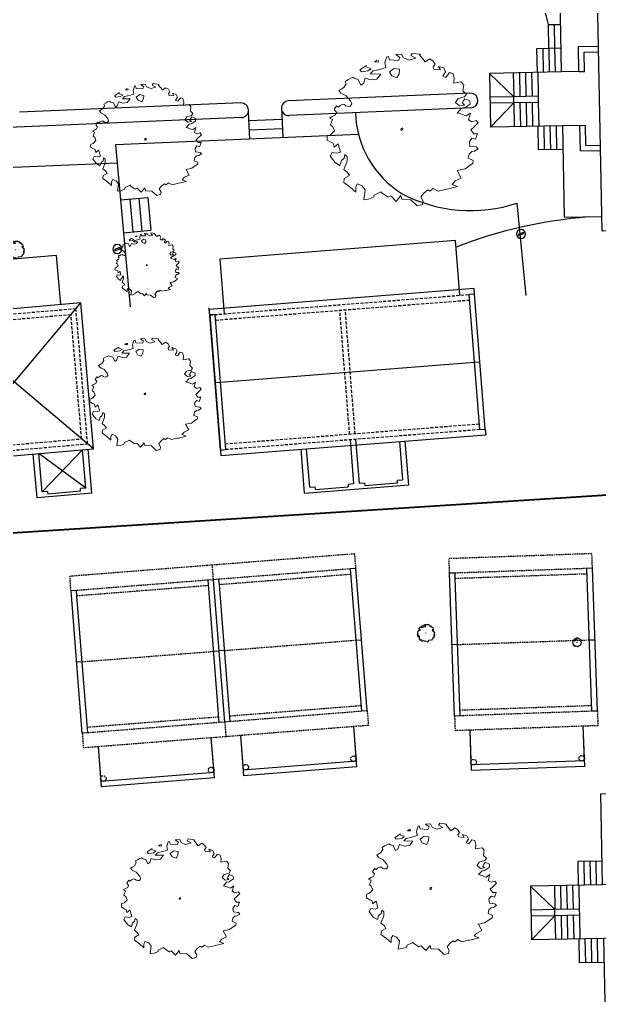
# Model space of a CAD drawing. Extents: x 2080 to 102399, y 2071 to 93424.
# Drawn here: x 87346 to 88296, y 78416 to 80015 of the extents above; entities that cross this region are included whole.
import ezdxf

# ---------------------------------------------------------------- set-up
doc = ezdxf.new("R2010")
doc.units = 0
doc.header["$LTSCALE"] = 20
doc.header["$MEASUREMENT"] = 0
doc.linetypes.add('HIDDEN', pattern=[0.375, 0.25, -0.125])
doc.linetypes.add('HIDDEN2', pattern=[0.1875, 0.125, -0.0625])
for name, color, linetype in [('COLUMN', 31, 'Continuous'), ('ELEC', 11, 'Continuous'), ('road', 2, 'Continuous'), ('Roof lilne', 31, 'Continuous'), ('wall', 13, 'Continuous')]:
    doc.layers.add(name, color=color, linetype=linetype)
for name, color, linetype, lineweight in [('fence', 13, 'FENCELINE2', 40), ('Mango tree', 96, 'Continuous', 5), ('sappotta', 114, 'Continuous', 5)]:
    doc.layers.add(name, color=color, linetype=linetype, lineweight=lineweight)
doc.linetypes.add('FENCELINE2', pattern='A,0.25,-0.1,[132,ltypeshp.shx,S=0.1,R=0,X=-0.1,Y=0],-0.1,1', length=1.45)

# ---------------------------------------------------------------- blocks, each defined once
blk = doc.blocks.new('A$C5D113755')
at = {"color": 9}
for p, q in [((-186, 66), (-186, 9)), ((0, 9), (0, 66)), ((0, 9), (-186, 9))]:
    blk.add_line(p, q, dxfattribs=at)
at = {"layer": 'COLUMN', "linetype": 'HIDDEN2'}
for centre in [(-181.5, 13.5), (-4.5, 13.5)]:
    blk.add_circle(centre, 4.5, dxfattribs=at)
at = {"layer": 'Roof lilne', "linetype": 'HIDDEN2'}
for p, q in [((24, 348), (-210, 348)), ((-210, 324), (-210, 348)), ((24, 324), (24, 348)), ((-201, 207), (15, 207)), ((-210, 90), (-210, 66)), ((24, 90), (24, 66)), ((24, 66), (-210, 66))]:
    blk.add_line(p, q, dxfattribs=at)
at = {"layer": 'Roof lilne'}
for p, q in [((-186, 66), (-186, 0)), ((0, 0), (0, 66)), ((0, 0), (-186, 0))]:
    blk.add_line(p, q, dxfattribs=at)
at = {"layer": 'wall', "color": 2}
for p, q in [((-210, 90), (-210, 324)), ((-201, 324), (-210, 324)), ((-201, 315), (-201, 324)), ((15, 90), (15, 324)), ((24, 324), (15, 324)), ((24, 90), (24, 324)), ((-201, 90), (-201, 315)), ((-201, 207), (-210, 207)), ((15, 207), (24, 207)), ((-201, 90), (-210, 90)), ((24, 90), (15, 90))]:
    blk.add_line(p, q, dxfattribs=at)
at = {"layer": 'wall', "color": 2, "linetype": 'HIDDEN2'}
for p, q in [((15, 324), (-201, 324)), ((15, 315), (-201, 315)), ((15, 99), (-201, 99)), ((15, 90), (-201, 90))]:
    blk.add_line(p, q, dxfattribs=at)
blk = doc.blocks.new('NEEM')
at = {"layer": 'sappotta', "linetype": 'Continuous'}
for p, q in [((-0.359, 1.043), (-0.396, 1.016)), ((-0.396, 1.016), (-0.345, 1.011)), ((-0.345, 1.011), (-0.34, 1.039)), ((-0.213, 1.092), (-0.242, 1.007)), ((-0.191, 1.099), (-0.213, 1.092)), ((-0.177, 1.048), (-0.191, 1.099)), ((-0.043, 1.039), (-0.177, 1.048)), ((0.003, 1.132), (-0.083, 1.127)), ((-0.083, 1.127), (-0.023, 1.083)), ((-0.023, 1.083), (-0.043, 1.039)), ((0.03, 1.077), (0.003, 1.132)), ((0.114, 1.043), (0.03, 1.077)), ((0.216, 1.072), (0.114, 1.043)), ((0.162, 1.144), (0.142, 1.112)), ((0.142, 1.112), (0.216, 1.072)), ((0.283, 1.13), (0.162, 1.144)), ((0.267, 1.123), (0.283, 1.13)), ((0.351, 1.016), (0.267, 1.123)), ((0.421, 1.063), (0.351, 1.016)), ((0.473, 1.03), (0.421, 1.063)), ((0.501, 0.982), (0.473, 1.03)), ((-0.517, 0.963), (-0.614, 0.901)), ((-0.614, 0.901), (-0.589, 0.87)), ((-0.589, 0.87), (-0.494, 0.884)), ((-0.521, 0.945), (-0.521, 0.945)), ((-0.449, 0.913), (-0.521, 0.945)), ((-0.494, 0.884), (-0.449, 0.913)), ((-0.415, 0.884), (-0.459, 0.839)), ((-0.32, 0.906), (-0.415, 0.884)), ((-0.23, 0.935), (-0.32, 0.906)), ((-0.242, 1.007), (-0.23, 0.935)), ((-0.108, 0.922), (-0.177, 0.872)), ((-0.177, 0.872), (-0.139, 0.809)), ((-0.027, 0.908), (-0.108, 0.922)), ((-0.034, 0.839), (-0.027, 0.908)), ((0.472, 0.942), (0.501, 0.982)), ((0.483, 0.908), (0.472, 0.942)), ((0.581, 0.9), (0.483, 0.908)), ((0.551, 0.95), (0.581, 0.9)), ((0.627, 0.928), (0.551, 0.95)), ((0.616, 0.806), (0.654, 0.87)), ((0.654, 0.87), (0.627, 0.928)), ((-0.783, 0.757), (-0.83, 0.729)), ((-0.83, 0.729), (-0.826, 0.714)), ((-0.749, 0.774), (-0.783, 0.757)), ((-0.717, 0.789), (-0.749, 0.774)), ((-0.689, 0.772), (-0.717, 0.789)), ((-0.638, 0.758), (-0.689, 0.772)), ((-0.598, 0.672), (-0.638, 0.758)), ((-0.533, 0.776), (-0.562, 0.699)), ((-0.452, 0.75), (-0.533, 0.776)), ((-0.459, 0.839), (-0.303, 0.837)), ((-0.361, 0.762), (-0.452, 0.75)), ((-0.303, 0.837), (-0.361, 0.762)), ((-0.139, 0.809), (-0.067, 0.78)), ((-0.067, 0.78), (-0.034, 0.839)), ((0.66, 0.788), (0.616, 0.806)), ((0.715, 0.86), (0.66, 0.788)), ((0.762, 0.844), (0.715, 0.86)), ((0.783, 0.779), (0.762, 0.844)), ((0.776, 0.704), (0.783, 0.779)), ((-0.892, 0.613), (-0.923, 0.594)), ((-0.923, 0.594), (-0.895, 0.555)), ((-0.85, 0.638), (-0.892, 0.613)), ((-0.818, 0.692), (-0.85, 0.638)), ((-0.826, 0.714), (-0.818, 0.692)), ((-0.562, 0.699), (-0.598, 0.672)), ((0.888, 0.723), (0.776, 0.704)), ((0.924, 0.679), (0.888, 0.723)), ((0.913, 0.591), (0.924, 0.679)), ((0.964, 0.541), (0.913, 0.591)), ((-0.895, 0.555), (-0.868, 0.54)), ((-0.868, 0.54), (-0.818, 0.517)), ((-0.818, 0.517), (-0.752, 0.44)), ((-0.752, 0.44), (-0.735, 0.394)), ((0.804, 0.415), (0.84, 0.475)), ((0.84, 0.475), (0.934, 0.5)), ((0.917, 0.437), (0.904, 0.404)), ((0.942, 0.471), (0.917, 0.437)), ((0.934, 0.5), (0.964, 0.541)), ((1.014, 0.439), (0.942, 0.471)), ((1.018, 0.389), (1.014, 0.439)), ((-0.96, 0.366), (-0.994, 0.31)), ((-0.994, 0.31), (-0.961, 0.275)), ((-0.935, 0.345), (-0.96, 0.366)), ((-0.908, 0.372), (-0.935, 0.345)), ((-0.87, 0.389), (-0.908, 0.372)), ((-0.846, 0.386), (-0.87, 0.389)), ((-0.821, 0.367), (-0.846, 0.386)), ((-0.788, 0.359), (-0.821, 0.367)), ((-0.757, 0.361), (-0.788, 0.359)), ((-0.735, 0.394), (-0.757, 0.361)), ((0.86, 0.367), (0.804, 0.415)), ((0.829, 0.259), (0.888, 0.326)), ((0.933, 0.378), (0.86, 0.367)), ((0.888, 0.326), (0.93, 0.332)), ((0.904, 0.404), (0.933, 0.378)), ((0.93, 0.332), (1.018, 0.389)), ((-1.023, 0.208), (-1.062, 0.182)), ((-1.062, 0.182), (-1.02, 0.162)), ((-1.02, 0.162), (-1.049, 0.084)), ((-0.978, 0.229), (-1.023, 0.208)), ((-0.961, 0.275), (-0.978, 0.229)), ((0.838, 0.262), (0.829, 0.259)), ((0.931, 0.228), (0.838, 0.262)), ((0.962, 0.217), (0.931, 0.228)), ((1.025, 0.259), (0.962, 0.217)), ((0.996, 0.16), (1.025, 0.259)), ((1.046, 0.129), (0.996, 0.16)), ((1.109, 0.149), (1.046, 0.129)), ((1.137, 0.114), (1.109, 0.149)), ((-1.049, 0.084), (-1.017, 0.059)), ((-1.017, 0.059), (-0.991, -0.002)), ((0.02, 0.041), (-0.009, 0.024)), ((-0.009, 0.024), (0, 0)), ((0, 0), (0.014, 0.011)), ((0.014, 0.011), (0.027, 0.031)), ((1.029, 0.011), (1.074, 0.049)), ((1.074, -0.047), (1.029, 0.011)), ((1.074, 0.049), (1.137, 0.114)), ((-1.097, -0.077), (-1.098, -0.14)), ((-1.098, -0.14), (-1.044, -0.173)), ((-1.048, -0.062), (-1.097, -0.077)), ((-0.991, -0.002), (-1.048, -0.062)), ((1.007, -0.166), (1.046, -0.114)), ((1.046, -0.114), (1.1, -0.129)), ((1.129, -0.047), (1.074, -0.047)), ((1.1, -0.129), (1.129, -0.047)), ((-1.044, -0.173), (-1.007, -0.185)), ((-1.007, -0.185), (-0.992, -0.244)), ((-0.992, -0.244), (-0.937, -0.198)), ((-0.937, -0.198), (-0.93, -0.213)), ((-0.93, -0.213), (-0.902, -0.318)), ((1.016, -0.234), (1.007, -0.166)), ((1.11, -0.243), (1.016, -0.234)), ((1.083, -0.306), (1.137, -0.273)), ((1.137, -0.273), (1.11, -0.243)), ((-1.025, -0.325), (-1.052, -0.378)), ((-1.052, -0.378), (-0.982, -0.471)), ((-0.953, -0.336), (-1.025, -0.325)), ((-0.902, -0.318), (-0.953, -0.336)), ((-0.888, -0.446), (-0.848, -0.411)), ((-0.848, -0.411), (-0.837, -0.355)), ((-0.837, -0.355), (-0.803, -0.383)), ((-0.803, -0.383), (-0.803, -0.452)), ((0.992, -0.411), (1.004, -0.349)), ((1.066, -0.443), (0.992, -0.411)), ((1.004, -0.349), (1.045, -0.311)), ((1.045, -0.311), (1.083, -0.306)), ((-0.982, -0.471), (-0.91, -0.516)), ((-0.91, -0.516), (-0.888, -0.446)), ((-0.803, -0.452), (-0.853, -0.576)), ((-0.853, -0.576), (-0.797, -0.619)), ((0.826, -0.591), (0.943, -0.565)), ((0.943, -0.565), (1.032, -0.503)), ((1.032, -0.503), (1.061, -0.484)), ((1.061, -0.484), (1.066, -0.443)), ((-0.844, -0.71), (-0.852, -0.77)), ((-0.766, -0.668), (-0.844, -0.71)), ((-0.797, -0.619), (-0.766, -0.668)), ((0.797, -0.747), (0.887, -0.704)), ((0.887, -0.704), (0.826, -0.591)), ((-0.852, -0.77), (-0.758, -0.838)), ((-0.758, -0.838), (-0.675, -0.912)), ((-0.676, -0.836), (-0.649, -0.791)), ((-0.675, -0.912), (-0.676, -0.836)), ((-0.649, -0.791), (-0.582, -0.82)), ((-0.582, -0.82), (-0.534, -0.881)), ((0.423, -0.897), (0.47, -0.86)), ((0.47, -0.86), (0.543, -0.896)), ((0.652, -0.871), (0.68, -0.867)), ((0.68, -0.867), (0.834, -0.828)), ((0.751, -0.797), (0.797, -0.747)), ((0.834, -0.828), (0.751, -0.797)), ((-0.534, -0.881), (-0.554, -1.025)), ((-0.486, -1.015), (-0.413, -0.988)), ((-0.413, -0.988), (-0.401, -0.955)), ((-0.401, -0.955), (-0.302, -0.907)), ((-0.302, -0.907), (-0.286, -0.926)), ((-0.286, -0.926), (-0.197, -0.986)), ((-0.197, -0.986), (-0.157, -0.969)), ((-0.157, -0.969), (-0.078, -1.049)), ((-0.078, -1.049), (-0.006, -0.96)), ((-0.006, -0.96), (0.006, -1.017)), ((0.287, -0.982), (0.327, -0.932)), ((0.324, -1.046), (0.287, -0.982)), ((0.327, -0.932), (0.391, -0.879)), ((0.391, -0.879), (0.423, -0.897)), ((0.543, -0.896), (0.652, -0.871)), ((-0.554, -1.025), (-0.486, -1.015)), ((0.006, -1.017), (0.139, -1.026)), ((0.139, -1.026), (0.236, -1.115)), ((0.236, -1.115), (0.314, -1.096)), ((0.314, -1.096), (0.324, -1.046))]:
    blk.add_line(p, q, dxfattribs=at)
blk = doc.blocks.new('A$C4BBE2067')
for p, q in [((9, 393), (9, 321)), ((9, 393), (99, 393)), ((18, 384), (18, 321)), ((18, 384), (27, 384)), ((18, 384), (90, 321)), ((90, 384), (18, 321)), ((27, 388.5), (27, 384)), ((27, 388.5), (81, 388.5)), ((81, 384), (81, 388.5)), ((81, 384), (90, 384)), ((90, 384), (90, 321)), ((99, 393), (99, 321))]:
    blk.add_line(p, q)
at = {"layer": 'Roof lilne'}
for p, q in [((0, 321), (0, 81)), ((240, 321), (0, 321)), ((240, 321), (0, 81)), ((0, 321), (240, 81)), ((240, 321), (240, 81)), ((0, 81), (240, 81)), ((33, 81), (33, 0)), ((207, 81), (207, 0)), ((33, 0), (207, 0))]:
    blk.add_line(p, q, dxfattribs=at)
at = {"layer": 'wall', "color": 7, "linetype": 'HIDDEN'}
for p, q in [((9, 312), (9, 90)), ((231, 312), (9, 312)), ((231, 312), (231, 90)), ((18, 303), (18, 99)), ((222, 303), (18, 303)), ((222, 303), (222, 99)), ((18, 99), (222, 99)), ((9, 90), (231, 90))]:
    blk.add_line(p, q, dxfattribs=at)
blk = doc.blocks.new('A$C3B680FE7')
for p, q in [((-303, 81), (-303, 9)), ((-303, 81), (-132, 81)), ((-132, 81), (-132, 9)), ((-294, 72), (-294, 9)), ((-294, 72), (-285, 72)), ((-285, 76.5), (-285, 72)), ((-285, 76.5), (-231, 76.5)), ((-231, 72), (-231, 76.5)), ((-231, 72), (-222, 72)), ((-222, 0), (-222, 72)), ((-213, 72), (-204, 72)), ((-213, 0), (-213, 72)), ((-204, 76.5), (-150, 76.5)), ((-204, 72), (-204, 76.5)), ((-150, 76.5), (-150, 72)), ((-150, 72), (-141, 72)), ((-141, 72), (-141, 9))]:
    blk.add_line(p, q)
at = {"layer": 'Roof lilne'}
for p, q in [((-435, 9), (0, 9)), ((-435, 0), (-435, 9)), ((0, 0), (0, 9)), ((-426, -111), (-9, -111)), ((-435, -222), (-435, -231)), ((-411, -222), (-411, -312)), ((-24, -222), (-24, -312)), ((0, -222), (0, -231)), ((0, -231), (-435, -231)), ((-24, -312), (-411, -312))]:
    blk.add_line(p, q, dxfattribs=at)
at = {"layer": 'wall', "color": 2}
for p, q in [((-435, -222), (-435, 0)), ((-435, 0), (-426, 0)), ((-426, 0), (-426, -222)), ((-9, 0), (-9, -222)), ((-9, 0), (0, 0)), ((0, 0), (0, -222)), ((-435, -111), (-426, -111)), ((-9, -111), (0, -111)), ((-426, -222), (-435, -222)), ((0, -222), (-9, -222))]:
    blk.add_line(p, q, dxfattribs=at)
at = {"layer": 'wall', "color": 7, "linetype": 'HIDDEN'}
for p, q in [((-9, 0), (-426, 0)), ((-9, -9), (-426, -9)), ((-222, -9), (-222, -213)), ((-213, -9), (-213, -213)), ((-435, -222), (-9, -222)), ((-426, -213), (-9, -213))]:
    blk.add_line(p, q, dxfattribs=at)
blk = doc.blocks.new('A$C1BE224B4')
for p, q in [((-85.5, 192), (-85.5, 135)), ((-85.5, 192), (85.5, 192)), ((85.5, 192), (85.5, 135)), ((-76.5, 183), (-76.5, 135)), ((-76.5, 183), (-67.5, 183)), ((-67.5, 187.5), (-67.5, 183)), ((-67.5, 187.5), (-13.5, 187.5)), ((-13.5, 183), (-13.5, 187.5)), ((-13.5, 183), (-4.5, 183)), ((-4.5, 135), (-4.5, 183)), ((4.5, 183), (13.5, 183)), ((4.5, 135), (4.5, 183)), ((13.5, 187.5), (67.5, 187.5)), ((13.5, 183), (13.5, 187.5)), ((67.5, 187.5), (67.5, 183)), ((67.5, 183), (76.5, 183)), ((76.5, 183), (76.5, 135)), ((-85.5, -168), (-85.5, -135)), ((-76.5, -159), (-76.5, -135)), ((76.5, -159), (76.5, -135)), ((85.5, -168), (85.5, -135)), ((-44.5, -159), (-76.5, -159)), ((-44.5, -168), (-44.5, -159)), ((76.5, -159), (43.5, -159)), ((43.5, -168), (43.5, -159)), ((-44.5, -168), (-85.5, -168)), ((-44.5, -168), (-44.5, -196.5)), ((85.5, -168), (43.5, -168)), ((43.5, -168), (43.5, -196.5)), ((-83.5, -196.5), (-83.5, -236.5)), ((-44.5, -196.5), (-44.5, -314.5)), ((43.5, -196.5), (43.5, -314.5)), ((82.5, -196.5), (82.5, -236.5)), ((-44.5, -235.5), (-5.5, -235.5)), ((4.5, -235.5), (43.5, -235.5)), ((-44.5, -245.5), (-5.5, -245.5)), ((-44.5, -255.5), (-5.5, -255.5)), ((4.5, -245.5), (43.5, -245.5)), ((4.5, -255.5), (43.5, -255.5)), ((-44.5, -265.5), (-5.5, -265.5)), ((4.5, -265.5), (43.5, -265.5)), ((-44.5, -275.5), (-5.5, -275.5)), ((-5.5, -275.5), (-44.5, -314.5)), ((-5.5, -275.5), (-5.5, -314.5)), ((4.5, -275.5), (43.5, -275.5)), ((4.5, -275.5), (4.5, -314.5)), ((4.5, -275.5), (43.5, -314.5)), ((-44.5, -314.5), (43.5, -314.5))]:
    blk.add_line(p, q)
at = {"lineweight": -2}
for p, q in [((-44.5, -206.5), (-83.5, -206.5)), ((82.5, -206.5), (43.5, -206.5)), ((-83.5, -216.5), (-44.5, -216.5)), ((82.5, -216.5), (43.5, -216.5)), ((-83.5, -226.5), (-44.5, -226.5)), ((-83.5, -236.5), (-44.5, -236.5)), ((82.5, -226.5), (43.5, -226.5)), ((82.5, -236.5), (43.5, -236.5))]:
    blk.add_line(p, q, dxfattribs=at)
at = {"layer": 'Roof lilne'}
for p, q in [((-217.5, 111), (-217.5, 135)), ((217.5, 135), (-217.5, 135)), ((217.5, 111), (217.5, 135)), ((-208.5, 0), (208.5, 0)), ((-217.5, -111), (-217.5, -135)), ((217.5, -111), (217.5, -135)), ((217.5, -135), (-217.5, -135)), ((-193.5, -196.5), (-193.5, -135)), ((193.5, -196.5), (193.5, -135)), ((-44.5, -196.5), (-193.5, -196.5)), ((43.5, -196.5), (193.5, -196.5))]:
    blk.add_line(p, q, dxfattribs=at)
at = {"layer": 'wall', "color": 2}
for p, q in [((-217.5, -111), (-217.5, 111)), ((-217.5, 111), (-208.5, 111)), ((-208.5, 111), (-208.5, -111)), ((208.5, 111), (208.5, -111)), ((208.5, 111), (217.5, 111)), ((217.5, 111), (217.5, -111)), ((-217.5, 0), (-208.5, 0)), ((208.5, 0), (217.5, 0)), ((-208.5, -111), (-217.5, -111)), ((217.5, -111), (208.5, -111))]:
    blk.add_line(p, q, dxfattribs=at)
at = {"layer": 'wall', "color": 7, "linetype": 'HIDDEN'}
for p, q in [((208.5, 111), (-208.5, 111)), ((208.5, 102), (-208.5, 102)), ((-4.5, 102), (-4.5, -102)), ((4.5, 102), (4.5, -102)), ((-217.5, -111), (208.5, -111)), ((-208.5, -102), (208.5, -102))]:
    blk.add_line(p, q, dxfattribs=at)
at = {"layer": 'wall'}
for p, q in [((-5.5, -235.5), (4.5, -235.5)), ((-5.5, -235.5), (-5.5, -275.5)), ((4.5, -235.5), (4.5, -275.5)), ((4.5, -275.5), (-5.5, -275.5))]:
    blk.add_line(p, q, dxfattribs=at)
blk = doc.blocks.new('A$C16A84746')
at = {"layer": 'ELEC'}
blk.add_lwpolyline([(14.9, 44.1), (61.5, 44.1), (61.5, 32.9), (14.9, 32.9)], close=True, dxfattribs=at)
blk.add_circle((38.5, 38.5), 38.5, dxfattribs=at)

msp = doc.modelspace()

# ---------------------------------------------------------------- linework, layer by layer
at = {"ltscale": 0.5}
for p, q in [((88211.928, 80006.885), (88231.925, 80007.271)), ((88212.681, 79967.892), (88211.928, 80006.885)), ((88222.68, 79968.085), (88221.927, 80007.078)), ((88084.435, 79894.402), (87786.387, 79881.824)), ((87708.462, 79878.536), (87346.098, 79863.244)), ((87720.701, 79864.045), (87722.598, 79819.085)), ((87775.16, 79872.343), (87777.31, 79821.394)), ((88084.899, 79870.407), (87787.398, 79857.852)), ((87709.474, 79854.564), (87328.535, 79838.488)), ((87776.045, 79851.368), (87721.333, 79849.059)), ((87776.678, 79836.381), (87721.966, 79834.072)), ((87901.216, 79826.623), (87503.354, 79809.833)), ((87503.354, 79809.833, 0.014), (87511.566, 79719.599, -0.025)), ((87506.076, 79779.922), (86749.594, 79747.998)), ((87511.566, 79719.599, -0.048), (87556.381, 79723.678, -0.048)), ((87511.566, 79719.599, -0.025), (87516.461, 79665.821, -0.048)), ((87526.505, 79720.958, -0.025), (87531.399, 79667.181, -0.048)), ((87541.443, 79722.318, -0.025), (87546.337, 79668.54, -0.048)), ((87556.381, 79723.678, -0.025), (87561.276, 79669.9, -0.048)), ((88175.571, 79563.068), (88160.808, 79714.477)), ((87516.461, 79665.821, -0.048), (87561.276, 79669.9, -0.048)), ((87516.461, 79665.821, -0.048), (87527.484, 79544.699, -0.1)), ((87674.94, 79309.812, -0.201), (87656.552, 79543.088, -0.201)), ((87812.897, 79239.435, -0.201), (87983.368, 79252.872, -0.201))]:
    msp.add_line(p, q, dxfattribs=at)
for centre, radius, start, end in [((88106.334, 79989.882), 106.955, 9.147093, 67.562613), ((88084.667, 79882.404), 12, 271.106344, 91.106344), ((87708.968, 79866.55), 11.997, 272.416446, 92.416446), ((87786.893, 79869.838), 11.997, 92.416446, 272.416446), ((88057.791, 79867.286), 161.769, 181.717086, 238.241173), ((88084.719, 79943.953, 0.042), 241.762, 242.381905, 288.344283)]:
    msp.add_arc(centre, radius, start, end, dxfattribs=at)
at = {"layer": 'fence', "linetype": 'Continuous', "ltscale": 0.5}
msp.add_line((88647.871, 79257.51), (86716.265, 79134.49), dxfattribs=at)
at = {"layer": 'road', "linetype": 'Continuous', "ltscale": 0.5}
msp.add_arc((88338.902, 78921.456, 0.201), 772.736, 94.596012, 111.0783, dxfattribs=at)

# ---------------------------------------------------------------- block references
at = {"ltscale": 0.5}
for name, p, rotation in [('A$C1BE224B4', (88430.753, 79888.585), 271.1063440108968), ('A$C4BBE2067', (87439.713, 79631.627), 184.9270543800106), ('A$C1BE224B4', (88498.047, 78556.644), 271.1063440108968)]:
    msp.add_blockref(name, p, dxfattribs=dict(at, rotation=rotation))
at = {"ltscale": 0.5, "xscale": -1, "rotation": 184.506958817964}
msp.add_blockref('A$C3B680FE7', (88108.595, 79343.994, -0.201), dxfattribs=at)
for p, rotation in [((87898.488, 78790.88), 4.506958817964009), ((88271.41, 78791.396), 1.999948480607374), ((87665.212, 78772.493), 4.506958817964009)]:
    msp.add_blockref('A$C5D113755', p, dxfattribs=dict(rotation=rotation))
at = {"layer": 'ELEC', "linetype": 'Continuous', "ltscale": 0.5, "xscale": -0.1944000000041392, "yscale": 0.1944000000075903, "zscale": 0.1944, "rotation": 200.7708789352497}
for p in [(88157.652, 79668.169), (87496.721, 79643.527)]:
    msp.add_blockref('A$C16A84746', p, dxfattribs=at)
at = {"layer": 'Mango tree', "linetype": 'Continuous'}
for p, xscale, yscale, zscale in [((87971.215, 79833.324, 0.021), 110.5814329926507, 110.5814329926507, 110.5814329926507), ((87551.672, 79817.33, 0.005), 81.15696299012052, 81.15696299012052, 81.15696299012052), ((87554.219, 79611.914), 46.89326912084653, 46.89326912084653, 46.89326912084653), ((87339.586, 79637.726, 0.005), 12.88907940243371, 12.88907940243371, 12.88907940243371), ((87550.76, 79400.169), 81.50229395586939, 81.50229395586939, 81.50229395586939), ((88011.477, 79009.635), 12.88907940243371, 12.88907940243371, 12.88907940243371), ((88258.803, 78994.635), 6.444539701216854, 6.444539701216854, 6.444539701216854), ((88018.813, 78589.477, 0), 95.1809328556119, 95.1809328556119, 95.1809328556119), ((87608.103, 78573.297, 0), 86.75636025864515, 86.75636025864515, 86.75636025864515)]:
    msp.add_blockref('NEEM', p, dxfattribs=dict(at, xscale=xscale, yscale=yscale, zscale=zscale))

doc.saveas('drawing.dxf')
